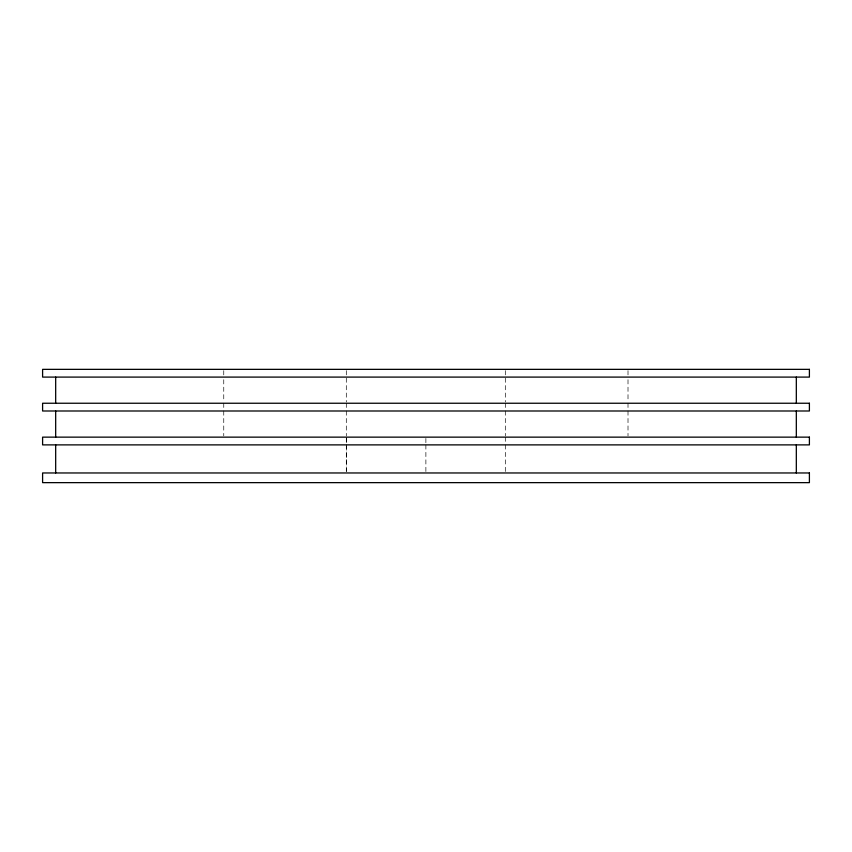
<?xml version="1.0" encoding="UTF-8"?>
<svg xmlns="http://www.w3.org/2000/svg" width="852" height="852" viewBox="0 0 852 852"><rect width="100%" height="100%" fill="white"/><g stroke="black" fill="none" stroke-linecap="round" stroke-linejoin="round"><path stroke-width="0.64" stroke-dasharray="4.26 3.19" d="M628.009 370.641L628.009 377.095M628.009 379.715L628.009 401.931M628.009 403.241L628.009 408.406M628.009 410.994L628.009 435.83M505.311 370.641L505.311 401.931M505.311 403.241L505.311 408.406M505.311 410.994L505.311 435.83M505.311 437.14L505.311 443.594M505.311 444.882L505.311 471.688M425.883 438.429L425.883 443.594M425.883 444.882L425.883 471.688M346.455 438.429L346.455 471.688M346.306 370.641L346.306 401.931M346.306 403.241L346.306 408.406M346.306 410.994L346.306 435.83M346.306 437.14L346.306 471.688M223.756 370.641L223.756 377.095M223.756 379.715L223.756 401.931M223.756 403.241L223.756 408.406M223.756 410.994L223.756 435.83"/><path stroke-width="1.28" d="M796.322 377.095L796.322 403.241M796.322 410.994L796.322 437.14M796.322 444.882L796.322 472.966M55.678 377.095L55.678 403.241M55.678 410.994L55.678 437.14M55.678 444.882L55.678 472.966M809.4 369.353L42.6 369.353L42.6 377.095L809.4 377.095L809.4 369.353M809.4 403.241L42.6 403.241L42.6 410.994L809.4 410.994L809.4 403.241M809.4 437.14L42.6 437.14L42.6 444.882L809.4 444.882L809.4 437.14M809.4 472.966L42.6 472.966L42.6 482.647L809.4 482.647L809.4 472.966"/></g></svg>
